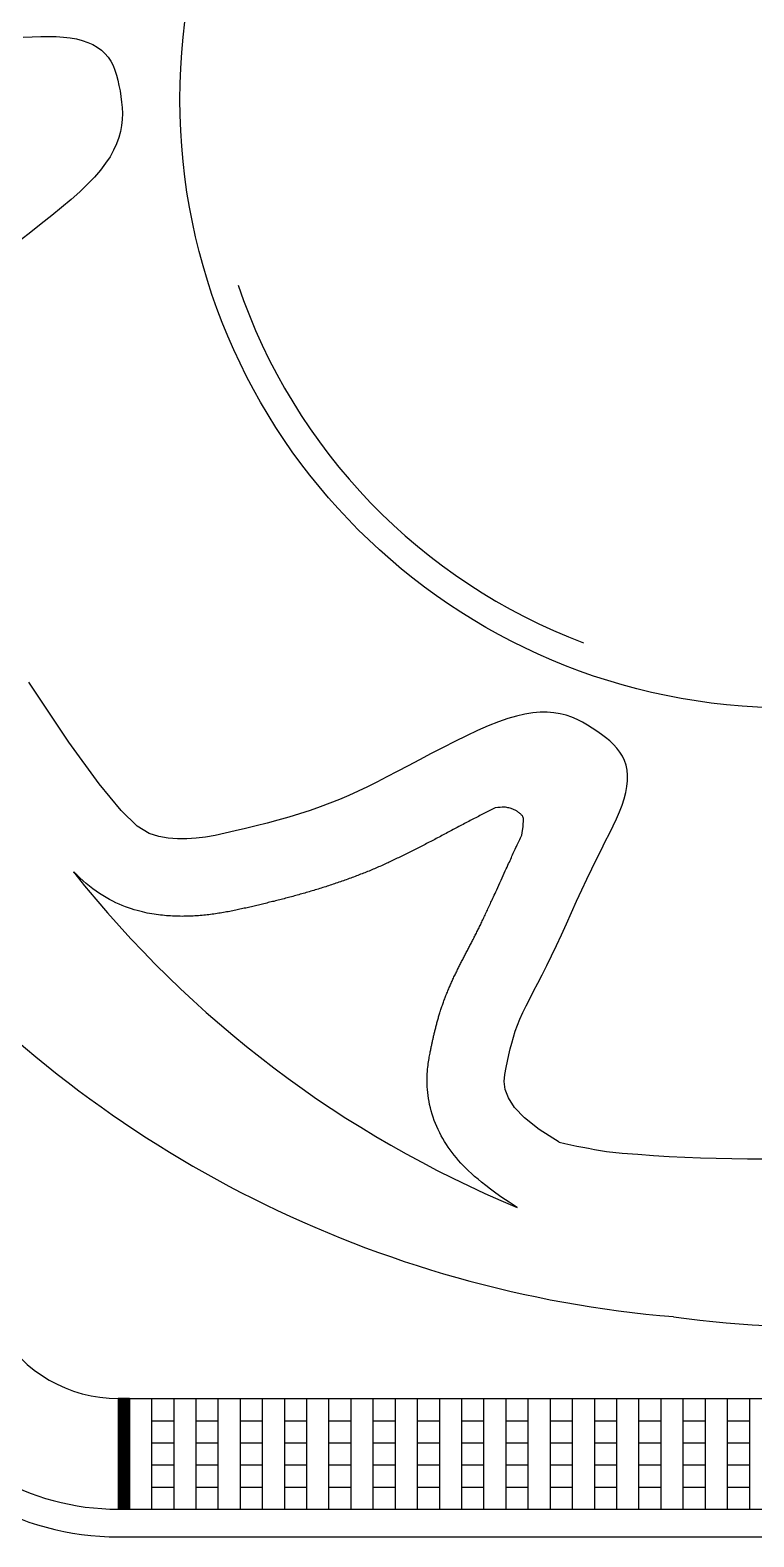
# Model space of a CAD drawing. Extents: x -145 to 147, y -128 to 132.
# Drawn here: x -67.6 to -2.2, y -128.2 to 7.9 of the extents above; entities that cross this region are included whole.
import ezdxf

# ---------------------------------------------------------------- set-up
doc = ezdxf.new("R2010")
doc.units = 0
doc.header["$LTSCALE"] = 10
doc.layers.get('0').update_dxf_attribs({"linetype": 'CONTINUOUS'})

# ---------------------------------------------------------------- blocks, each defined once
blk = doc.blocks.new('*X44')
at = {"color": 0}
for p, q in [((310.1, -612.5), (312.7, -612.5)), ((310.9, -612), (312.4, -612)), ((311.8, -611.5), (312.1, -611.5)), ((286.7, -626), (306.7, -626)), ((287.5, -625.5), (307.5, -625.5)), ((288.4, -625), (308.4, -625)), ((289.3, -624.5), (309.3, -624.5)), ((290.1, -624), (310.1, -624)), ((291, -623.5), (311, -623.5)), ((291.9, -623), (311.9, -623)), ((292.7, -622.5), (312.7, -622.5)), ((293.6, -622), (313.6, -622)), ((294.5, -621.5), (314.5, -621.5)), ((295.3, -621), (315.3, -621)), ((296.2, -620.5), (316.2, -620.5)), ((297.1, -620), (317, -620)), ((297.9, -619.5), (316.7, -619.5)), ((298.8, -619), (316.4, -619)), ((299.7, -618.5), (316.2, -618.5)), ((300.5, -618), (315.9, -618)), ((301.4, -617.5), (315.6, -617.5)), ((302.3, -617), (315.3, -617)), ((303.1, -616.5), (315, -616.5)), ((304, -616), (314.7, -616)), ((304.9, -615.5), (314.4, -615.5)), ((305.7, -615), (314.1, -615)), ((306.6, -614.5), (313.9, -614.5)), ((307.5, -614), (313.6, -614)), ((308.3, -613.5), (313.3, -613.5)), ((309.2, -613), (313, -613)), ((263.3, -639.5), (283.3, -639.5)), ((264.2, -639), (284.2, -639)), ((265, -638.5), (285, -638.5)), ((265.9, -638), (285.9, -638)), ((266.8, -637.5), (286.8, -637.5)), ((267.6, -637), (287.6, -637)), ((268.5, -636.5), (288.5, -636.5)), ((269.4, -636), (289.4, -636)), ((270.2, -635.5), (290.2, -635.5)), ((271.1, -635), (291.1, -635)), ((272, -634.5), (292, -634.5)), ((272.8, -634), (292.8, -634)), ((273.7, -633.5), (293.7, -633.5)), ((274.6, -633), (294.6, -633)), ((275.4, -632.5), (295.4, -632.5)), ((276.3, -632), (296.3, -632)), ((277.2, -631.5), (297.2, -631.5)), ((278, -631), (298, -631)), ((278.9, -630.5), (298.9, -630.5)), ((279.8, -630), (299.8, -630)), ((280.6, -629.5), (300.6, -629.5)), ((281.5, -629), (301.5, -629)), ((282.4, -628.5), (302.4, -628.5)), ((283.2, -628), (303.2, -628)), ((284.1, -627.5), (304.1, -627.5)), ((284.9, -627), (304.9, -627)), ((285.8, -626.5), (305.8, -626.5)), ((239, -653.5), (259, -653.5)), ((239.9, -653), (259.9, -653)), ((240.8, -652.5), (260.8, -652.5)), ((241.6, -652), (261.6, -652)), ((242.5, -651.5), (262.5, -651.5)), ((243.4, -651), (263.4, -651)), ((244.2, -650.5), (264.2, -650.5)), ((245.1, -650), (265.1, -650)), ((246, -649.5), (266, -649.5)), ((246.8, -649), (266.8, -649)), ((247.7, -648.5), (267.7, -648.5)), ((248.6, -648), (268.6, -648)), ((249.4, -647.5), (269.4, -647.5)), ((250.3, -647), (270.3, -647)), ((251.2, -646.5), (271.2, -646.5)), ((252, -646), (272, -646)), ((252.9, -645.5), (272.9, -645.5)), ((253.8, -645), (273.8, -645)), ((254.6, -644.5), (274.6, -644.5)), ((255.5, -644), (275.5, -644)), ((256.4, -643.5), (276.4, -643.5)), ((257.2, -643), (277.2, -643)), ((258.1, -642.5), (278.1, -642.5)), ((259, -642), (279, -642)), ((259.8, -641.5), (279.8, -641.5)), ((260.7, -641), (280.7, -641)), ((261.6, -640.5), (281.6, -640.5)), ((262.4, -640), (282.4, -640)), ((225.5, -661.5), (245.2, -661.5)), ((225.8, -662), (244.3, -662)), ((226.1, -661), (246.1, -661)), ((226.1, -662.5), (243.5, -662.5)), ((226.4, -663), (242.6, -663)), ((226.7, -663.5), (241.7, -663.5)), ((226.9, -660.5), (246.9, -660.5)), ((227, -664), (240.9, -664)), ((227.2, -664.5), (240, -664.5)), ((227.5, -665), (239.1, -665)), ((227.8, -660), (247.8, -660)), ((227.8, -665.5), (238.3, -665.5)), ((228.1, -666), (237.4, -666)), ((228.4, -666.5), (236.5, -666.5)), ((228.7, -659.5), (248.7, -659.5)), ((228.7, -667), (235.7, -667)), ((229.5, -659), (249.5, -659)), ((230.4, -658.5), (250.4, -658.5)), ((231.3, -658), (251.3, -658)), ((232.1, -657.5), (252.1, -657.5)), ((233, -657), (253, -657)), ((233.9, -656.5), (253.9, -656.5)), ((234.7, -656), (254.7, -656)), ((235.6, -655.5), (255.6, -655.5)), ((236.5, -655), (256.5, -655)), ((237.3, -654.5), (257.3, -654.5)), ((238.2, -654), (258.2, -654)), ((229, -667.5), (234.8, -667.5)), ((229.3, -668), (233.9, -668)), ((229.6, -668.5), (233.1, -668.5)), ((229.8, -669), (232.2, -669)), ((230.1, -669.5), (231.3, -669.5)), ((230.4, -670), (230.5, -670)), ((425.3, -683), (435.3, -683)), ((425.3, -683.5), (435.3, -683.5)), ((425.3, -684), (435.3, -684)), ((425.3, -684.5), (435.3, -684.5)), ((425.3, -685), (435.3, -685)), ((425.3, -685.5), (435.3, -685.5)), ((425.3, -686), (435.3, -686)), ((425.3, -686.5), (435.3, -686.5)), ((425.3, -687), (435.3, -687)), ((425.3, -687.5), (435.3, -687.5)), ((425.3, -688), (435.3, -688)), ((425.3, -688.5), (435.3, -688.5)), ((425.3, -689), (435.3, -689)), ((425.3, -689.5), (435.3, -689.5)), ((425.3, -690), (435.3, -690)), ((425.3, -690.5), (435.3, -690.5)), ((425.3, -691), (435.3, -691)), ((425.3, -691.5), (435.3, -691.5)), ((425.3, -692), (435.3, -692)), ((425.3, -692.5), (435.3, -692.5)), ((425.3, -693), (435.3, -693)), ((425.3, -693.5), (435.3, -693.5)), ((425.3, -694), (435.3, -694)), ((425.3, -694.5), (435.3, -694.5)), ((425.3, -695), (435.3, -695)), ((425.3, -695.5), (435.3, -695.5)), ((425.3, -696), (435.3, -696)), ((425.3, -696.5), (435.3, -696.5)), ((425.3, -697), (435.3, -697)), ((425.3, -697.5), (435.3, -697.5)), ((425.3, -698), (435.3, -698)), ((425.3, -698.5), (435.3, -698.5)), ((425.3, -699), (435.3, -699)), ((425.3, -699.5), (435.3, -699.5)), ((425.3, -700), (435.3, -700)), ((425.3, -700.5), (435.3, -700.5)), ((425.3, -701), (435.3, -701)), ((425.3, -701.5), (435.3, -701.5)), ((425.3, -702), (435.3, -702)), ((425.3, -702.5), (435.3, -702.5)), ((425.3, -703), (435.3, -703)), ((425.3, -703.5), (435.3, -703.5)), ((425.3, -704), (435.3, -704)), ((425.3, -704.5), (435.3, -704.5)), ((425.3, -705), (435.3, -705)), ((425.3, -705.5), (435.3, -705.5)), ((425.3, -706), (435.3, -706)), ((425.3, -706.5), (435.3, -706.5)), ((425.3, -707), (435.3, -707)), ((425.3, -707.5), (435.3, -707.5)), ((425.3, -708), (435.3, -708)), ((425.3, -708.5), (435.3, -708.5)), ((425.3, -709), (435.3, -709)), ((425.3, -709.5), (435.3, -709.5)), ((425.3, -710), (435.3, -710)), ((425.3, -710.5), (435.3, -710.5)), ((425.3, -711), (435.3, -711)), ((425.3, -711.5), (435.3, -711.5)), ((425.3, -712), (435.3, -712)), ((425.3, -712.5), (435.3, -712.5)), ((425.3, -713), (435.3, -713)), ((425.3, -713.5), (435.3, -713.5)), ((425.3, -714), (435.3, -714)), ((425.3, -714.5), (435.3, -714.5)), ((425.3, -715), (435.3, -715)), ((425.3, -715.5), (435.3, -715.5)), ((425.3, -716), (435.3, -716)), ((425.3, -716.5), (435.3, -716.5)), ((425.3, -717), (435.3, -717)), ((425.3, -717.5), (435.3, -717.5)), ((425.3, -718), (435.3, -718)), ((425.3, -718.5), (435.3, -718.5)), ((425.3, -719), (435.3, -719)), ((425.3, -719.5), (435.3, -719.5)), ((425.3, -720), (435.3, -720)), ((425.3, -720.5), (435.3, -720.5)), ((425.3, -721), (435.3, -721)), ((425.3, -721.5), (435.3, -721.5)), ((425.3, -722), (435.3, -722)), ((425.3, -722.5), (435.3, -722.5)), ((425.3, -723), (435.3, -723)), ((425.3, -723.5), (435.3, -723.5)), ((425.3, -724), (435.3, -724)), ((425.3, -724.5), (435.3, -724.5)), ((425.3, -725), (435.3, -725)), ((425.3, -725.5), (435.3, -725.5)), ((425.3, -726), (435.3, -726)), ((425.3, -726.5), (435.3, -726.5)), ((425.3, -727), (435.3, -727)), ((425.3, -727.5), (435.3, -727.5)), ((425.3, -728), (435.3, -728)), ((425.3, -728.5), (435.3, -728.5)), ((425.3, -729), (435.3, -729)), ((425.3, -729.5), (435.3, -729.5)), ((425.3, -730), (435.3, -730)), ((425.3, -730.5), (435.3, -730.5)), ((425.3, -731), (435.3, -731)), ((425.3, -731.5), (435.3, -731.5)), ((425.3, -732), (435.3, -732)), ((425.3, -732.5), (435.3, -732.5)), ((425.3, -733), (435.3, -733)), ((425.3, -733.5), (435.3, -733.5)), ((425.3, -734), (435.3, -734)), ((425.3, -734.5), (435.3, -734.5)), ((425.3, -735), (435.3, -735)), ((425.3, -735.5), (435.3, -735.5)), ((425.3, -736), (435.3, -736)), ((425.3, -736.5), (435.3, -736.5)), ((425.3, -737), (435.3, -737)), ((425.3, -737.5), (435.3, -737.5)), ((425.3, -738), (435.3, -738)), ((425.3, -738.5), (435.3, -738.5)), ((425.3, -739), (435.3, -739)), ((425.3, -739.5), (435.3, -739.5)), ((425.3, -740), (435.3, -740)), ((425.3, -740.5), (435.3, -740.5)), ((425.3, -741), (435.3, -741)), ((425.3, -741.5), (435.3, -741.5)), ((425.3, -742), (435.3, -742)), ((425.3, -742.5), (435.3, -742.5)), ((425.3, -743), (435.3, -743)), ((425.3, -743.5), (435.3, -743.5)), ((425.3, -744), (435.3, -744)), ((425.3, -744.5), (435.3, -744.5)), ((425.3, -745), (435.3, -745)), ((425.3, -745.5), (435.3, -745.5)), ((425.3, -746), (435.3, -746)), ((425.3, -746.5), (435.3, -746.5)), ((425.3, -747), (435.3, -747)), ((425.3, -747.5), (435.3, -747.5)), ((425.3, -748), (435.3, -748)), ((425.3, -748.5), (435.3, -748.5)), ((425.3, -749), (435.3, -749)), ((425.3, -749.5), (435.3, -749.5)), ((425.3, -750), (435.3, -750)), ((425.3, -750.5), (435.3, -750.5)), ((425.3, -751), (435.3, -751)), ((425.3, -751.5), (435.3, -751.5)), ((425.3, -752), (435.3, -752)), ((425.3, -752.5), (435.3, -752.5)), ((425.3, -753), (435.3, -753)), ((425.3, -753.5), (435.3, -753.5)), ((425.3, -754), (435.3, -754)), ((425.3, -754.5), (435.3, -754.5)), ((425.3, -755), (435.3, -755)), ((425.3, -755.5), (435.3, -755.5)), ((425.3, -756), (435.3, -756)), ((425.3, -756.5), (435.3, -756.5)), ((425.3, -757), (435.3, -757)), ((425.3, -757.5), (435.3, -757.5)), ((425.3, -758), (435.3, -758)), ((425.3, -758.5), (435.3, -758.5)), ((425.3, -759), (435.3, -759)), ((425.3, -759.5), (435.3, -759.5)), ((425.3, -760), (435.3, -760)), ((425.3, -760.5), (435.3, -760.5)), ((425.3, -761), (435.3, -761)), ((425.3, -761.5), (435.3, -761.5)), ((425.3, -762), (435.3, -762)), ((425.3, -762.5), (435.3, -762.5)), ((425.3, -763), (435.3, -763)), ((425.3, -763.5), (435.3, -763.5)), ((425.3, -764), (435.3, -764)), ((425.3, -764.5), (435.3, -764.5)), ((425.3, -765), (435.3, -765)), ((425.3, -765.5), (435.3, -765.5)), ((425.3, -766), (435.3, -766)), ((425.3, -766.5), (435.3, -766.5)), ((425.3, -767), (435.3, -767)), ((425.3, -767.5), (435.3, -767.5)), ((425.3, -768), (435.3, -768)), ((425.3, -768.5), (435.3, -768.5)), ((425.3, -769), (435.3, -769)), ((425.3, -769.5), (435.3, -769.5)), ((425.3, -770), (435.3, -770)), ((425.3, -770.5), (435.3, -770.5)), ((425.3, -771), (435.3, -771)), ((425.3, -771.5), (435.3, -771.5)), ((425.3, -772), (435.3, -772)), ((425.3, -772.5), (435.3, -772.5)), ((425.3, -773), (435.3, -773)), ((425.3, -773.5), (435.3, -773.5)), ((425.3, -774), (435.3, -774)), ((425.3, -774.5), (435.3, -774.5)), ((425.3, -775), (435.3, -775)), ((425.3, -775.5), (435.3, -775.5)), ((425.3, -776), (435.3, -776)), ((425.3, -776.5), (435.3, -776.5)), ((425.3, -777), (435.3, -777)), ((425.3, -777.5), (435.3, -777.5)), ((425.3, -778), (435.3, -778)), ((425.3, -778.5), (435.3, -778.5)), ((425.3, -779), (435.3, -779)), ((425.3, -779.5), (435.3, -779.5)), ((425.3, -780), (435.3, -780)), ((425.3, -780.5), (435.3, -780.5)), ((425.3, -781), (435.3, -781)), ((425.3, -781.5), (435.3, -781.5)), ((425.3, -782), (435.3, -782)), ((425.3, -782.5), (435.3, -782.5))]:
    blk.add_line(p, q, dxfattribs=at)

msp = doc.modelspace()

# ---------------------------------------------------------------- linework, layer by layer
at = {"color": 0}
for p, q in [((-59.62, -115.71), (-59.62, -125.71)), ((-58.62, -115.71), (-59.62, -115.71)), ((-58.62, -115.71), (60.52, -115.71)), ((-58.62, -115.71), (-58.62, -125.71)), ((-56.62, -115.71), (-56.62, -125.71)), ((-54.62, -115.71), (-54.62, -125.71)), ((-52.62, -115.71), (-52.62, -125.71)), ((-50.62, -115.71), (-50.62, -125.71)), ((-48.62, -115.71), (-48.62, -125.71)), ((-46.62, -115.71), (-46.62, -125.71)), ((-44.62, -115.71), (-44.62, -125.71)), ((-42.62, -115.71), (-42.62, -125.71)), ((-40.62, -115.71), (-40.62, -125.71)), ((-38.62, -115.71), (-38.62, -125.71)), ((-36.62, -115.71), (-36.62, -125.71)), ((-34.62, -115.71), (-34.62, -125.71)), ((-32.62, -115.71), (-32.62, -125.71)), ((-30.62, -115.71), (-30.62, -125.71)), ((-28.62, -115.71), (-28.62, -125.71)), ((-26.62, -115.71), (-26.62, -125.71)), ((-24.62, -115.71), (-24.62, -125.71)), ((-22.62, -115.71), (-22.62, -125.71)), ((-20.62, -115.71), (-20.62, -125.71)), ((-18.62, -115.71), (-18.62, -125.71)), ((-16.62, -115.71), (-16.62, -125.71)), ((-14.62, -115.71), (-14.62, -125.71)), ((-12.62, -115.71), (-12.62, -125.71)), ((-10.62, -115.71), (-10.62, -125.71)), ((-8.62, -115.71), (-8.62, -125.71)), ((-6.62, -115.71), (-6.62, -125.71)), ((-4.62, -115.71), (-4.62, -125.71)), ((-2.62, -115.71), (-2.62, -125.71)), ((-56.62, -117.71), (-54.62, -117.71)), ((-52.62, -117.71), (-50.62, -117.71)), ((-48.62, -117.71), (-46.62, -117.71)), ((-44.62, -117.71), (-42.62, -117.71)), ((-40.62, -117.71), (-38.62, -117.71)), ((-36.62, -117.71), (-34.62, -117.71)), ((-32.62, -117.71), (-30.62, -117.71)), ((-28.62, -117.71), (-26.62, -117.71)), ((-24.62, -117.71), (-22.62, -117.71)), ((-20.62, -117.71), (-18.62, -117.71)), ((-16.62, -117.71), (-14.62, -117.71)), ((-12.62, -117.71), (-10.62, -117.71)), ((-8.62, -117.71), (-6.62, -117.71)), ((-4.62, -117.71), (-2.62, -117.71)), ((-56.62, -119.71), (-54.62, -119.71)), ((-52.62, -119.71), (-50.62, -119.71)), ((-48.62, -119.71), (-46.62, -119.71)), ((-44.62, -119.71), (-42.62, -119.71)), ((-40.62, -119.71), (-38.62, -119.71)), ((-36.62, -119.71), (-34.62, -119.71)), ((-32.62, -119.71), (-30.62, -119.71)), ((-28.62, -119.71), (-26.62, -119.71)), ((-24.62, -119.71), (-22.62, -119.71)), ((-20.62, -119.71), (-18.62, -119.71)), ((-16.62, -119.71), (-14.62, -119.71)), ((-12.62, -119.71), (-10.62, -119.71)), ((-8.62, -119.71), (-6.62, -119.71)), ((-4.62, -119.71), (-2.62, -119.71)), ((-56.62, -121.71), (-54.62, -121.71)), ((-52.62, -121.71), (-50.62, -121.71)), ((-48.62, -121.71), (-46.62, -121.71)), ((-44.62, -121.71), (-42.62, -121.71)), ((-40.62, -121.71), (-38.62, -121.71)), ((-36.62, -121.71), (-34.62, -121.71)), ((-32.62, -121.71), (-30.62, -121.71)), ((-28.62, -121.71), (-26.62, -121.71)), ((-24.62, -121.71), (-22.62, -121.71)), ((-20.62, -121.71), (-18.62, -121.71)), ((-16.62, -121.71), (-14.62, -121.71)), ((-12.62, -121.71), (-10.62, -121.71)), ((-8.62, -121.71), (-6.62, -121.71)), ((-4.62, -121.71), (-2.62, -121.71)), ((-56.62, -123.71), (-54.62, -123.71)), ((-52.62, -123.71), (-50.62, -123.71)), ((-48.62, -123.71), (-46.62, -123.71)), ((-44.62, -123.71), (-42.62, -123.71)), ((-40.62, -123.71), (-38.62, -123.71)), ((-36.62, -123.71), (-34.62, -123.71)), ((-32.62, -123.71), (-30.62, -123.71)), ((-28.62, -123.71), (-26.62, -123.71)), ((-24.62, -123.71), (-22.62, -123.71)), ((-20.62, -123.71), (-18.62, -123.71)), ((-16.62, -123.71), (-14.62, -123.71)), ((-12.62, -123.71), (-10.62, -123.71)), ((-8.62, -123.71), (-6.62, -123.71)), ((-4.62, -123.71), (-2.62, -123.71)), ((-58.62, -125.71), (-59.62, -125.71)), ((-58.62, -125.71), (60.52, -125.71)), ((-59.62, -128.21), (61.52, -128.21))]:
    msp.add_line(p, q, dxfattribs=at)
for points in [[(-68.21, 7.31), (-67.4, 7.34), (-66.63, 7.36), (-65.91, 7.37), (-65.23, 7.36), (-64.58, 7.32), (-63.98, 7.25), (-63.41, 7.15), (-62.88, 7.01), (-62.38, 6.84), (-61.93, 6.64), (-61.52, 6.4), (-61.15, 6.14), (-60.83, 5.83), (-60.55, 5.5), (-60.31, 5.13), (-60.1, 4.74), (-59.93, 4.32), (-59.79, 3.88), (-59.66, 3.43), (-59.56, 2.95), (-59.46, 2.46), (-59.38, 1.96), (-59.32, 1.45), (-59.27, 0.94), (-59.25, 0.41), (-59.26, -0.13), (-59.32, -0.67), (-59.42, -1.22), (-59.56, -1.77), (-59.77, -2.34), (-60.04, -2.91), (-60.37, -3.49), (-60.77, -4.08), (-61.24, -4.7), (-61.78, -5.33), (-62.41, -5.98), (-63.11, -6.66), (-63.89, -7.36), (-64.74, -8.09), (-65.64, -8.82), (-66.58, -9.56), (-67.52, -10.3), (-68.47, -11.03)], [(-19.81, -92.55), (-21.61, -91.39), (-22.93, -90.35), (-23.83, -89.41), (-24.39, -88.55), (-24.67, -87.78), (-24.76, -87.07), (-24.7, -86.42), (-24.59, -85.8), (-24.47, -85.22), (-24.34, -84.66), (-24.22, -84.12), (-24.08, -83.59), (-23.93, -83.06), (-23.76, -82.52), (-23.57, -81.98), (-23.34, -81.42), (-23.08, -80.84), (-22.79, -80.22), (-22.46, -79.58), (-22.11, -78.9), (-21.74, -78.18), (-21.34, -77.41), (-20.92, -76.59), (-20.49, -75.71), (-20.05, -74.78), (-19.6, -73.81), (-19.14, -72.8), (-18.68, -71.78), (-18.22, -70.76), (-17.76, -69.75), (-17.31, -68.78), (-16.86, -67.85), (-16.43, -66.97), (-16.02, -66.15), (-15.63, -65.38), (-15.26, -64.65), (-14.92, -63.96), (-14.61, -63.31), (-14.34, -62.69), (-14.11, -62.09), (-13.92, -61.51), (-13.77, -60.94), (-13.68, -60.4), (-13.63, -59.89), (-13.62, -59.39), (-13.66, -58.92), (-13.75, -58.47), (-13.89, -58.05), (-14.08, -57.66), (-14.31, -57.29), (-14.59, -56.94), (-14.89, -56.61), (-15.23, -56.29), (-15.6, -55.99), (-15.99, -55.7), (-16.39, -55.41), (-16.81, -55.13), (-17.25, -54.85), (-17.7, -54.6), (-18.17, -54.36), (-18.66, -54.15), (-19.18, -53.97), (-19.72, -53.83), (-20.29, -53.74), (-20.88, -53.69), (-21.51, -53.7), (-22.18, -53.75), (-22.89, -53.87), (-23.64, -54.04), (-24.44, -54.27), (-25.29, -54.57), (-26.2, -54.93), (-27.17, -55.34), (-28.18, -55.82), (-29.23, -56.33), (-30.29, -56.87), (-31.35, -57.42), (-32.41, -57.98), (-33.43, -58.53), (-34.42, -59.05), (-35.36, -59.54), (-36.26, -60), (-37.12, -60.43), (-37.97, -60.83), (-38.81, -61.21), (-39.65, -61.57), (-40.5, -61.91), (-41.39, -62.24), (-42.3, -62.56), (-43.25, -62.87), (-44.22, -63.16), (-45.2, -63.44), (-46.18, -63.71), (-47.16, -63.96), (-48.13, -64.2), (-49.07, -64.42), (-49.98, -64.63), (-50.87, -64.82), (-51.73, -64.97), (-52.59, -65.08), (-53.43, -65.14), (-54.27, -65.14), (-55.11, -65.07), (-55.95, -64.93), (-56.84, -64.65), (-57.92, -63.98), (-59.36, -62.58), (-61.36, -60.16), (-64.08, -56.4), (-67.71, -50.97)], [(-25.58, -62.34), (-25.63, -62.36), (-25.75, -62.42), (-25.87, -62.48), (-25.99, -62.54), (-26.11, -62.6), (-26.23, -62.66), (-26.35, -62.72), (-26.47, -62.78), (-26.59, -62.84), (-26.72, -62.91), (-26.84, -62.97), (-26.96, -63.03), (-27.09, -63.1), (-27.21, -63.16), (-27.34, -63.23), (-27.47, -63.29), (-27.59, -63.36), (-27.72, -63.42), (-27.85, -63.49), (-27.97, -63.56), (-28.1, -63.62), (-28.23, -63.69), (-28.36, -63.76), (-28.48, -63.83), (-28.61, -63.89), (-28.74, -63.96), (-28.87, -64.03), (-29, -64.1), (-29.13, -64.16), (-29.25, -64.23), (-29.38, -64.3), (-29.51, -64.37), (-29.64, -64.44), (-29.77, -64.5), (-29.89, -64.57), (-30.02, -64.64), (-30.15, -64.71), (-30.28, -64.78), (-30.4, -64.84), (-30.53, -64.91), (-30.65, -64.98), (-30.78, -65.04), (-30.91, -65.11), (-31.03, -65.18), (-31.16, -65.24), (-31.28, -65.31), (-31.4, -65.37), (-31.53, -65.44), (-31.65, -65.5), (-31.77, -65.56), (-31.9, -65.63), (-32.02, -65.69), (-32.14, -65.75), (-32.26, -65.82), (-32.38, -65.88), (-32.5, -65.94), (-32.62, -66), (-32.74, -66.07), (-32.86, -66.13), (-32.98, -66.19), (-33.1, -66.25), (-33.22, -66.31), (-33.34, -66.37), (-33.46, -66.43), (-33.58, -66.49), (-33.7, -66.55), (-33.82, -66.6), (-33.94, -66.66), (-34.06, -66.72), (-34.18, -66.78), (-34.3, -66.84), (-34.42, -66.89), (-34.54, -66.95), (-34.66, -67.01), (-34.78, -67.07), (-34.9, -67.12), (-35.02, -67.18), (-35.14, -67.23), (-35.26, -67.29), (-35.38, -67.34), (-35.5, -67.4), (-35.62, -67.45), (-35.74, -67.51), (-35.86, -67.56), (-35.99, -67.62), (-36.11, -67.67), (-36.23, -67.72), (-36.35, -67.78), (-36.48, -67.83), (-36.6, -67.88), (-36.73, -67.93), (-36.85, -67.99), (-36.97, -68.04), (-37.1, -68.09), (-37.22, -68.14), (-37.35, -68.19), (-37.48, -68.24), (-37.6, -68.29), (-37.73, -68.34), (-37.86, -68.39), (-37.99, -68.44), (-38.12, -68.49), (-38.24, -68.54), (-38.37, -68.59), (-38.5, -68.64), (-38.63, -68.69), (-38.76, -68.73), (-38.9, -68.78), (-39.03, -68.83), (-39.16, -68.88), (-39.29, -68.92), (-39.42, -68.97), (-39.56, -69.02), (-39.69, -69.06), (-39.82, -69.11), (-39.96, -69.15), (-40.09, -69.2), (-40.22, -69.24), (-40.36, -69.29), (-40.49, -69.33), (-40.62, -69.37), (-40.76, -69.42), (-40.89, -69.46), (-41.03, -69.5), (-41.16, -69.54), (-41.3, -69.59), (-41.43, -69.63), (-41.57, -69.67), (-41.7, -69.71), (-41.84, -69.75), (-41.97, -69.79), (-42.11, -69.83), (-42.24, -69.87), (-42.37, -69.91), (-42.51, -69.95), (-42.64, -69.99), (-42.78, -70.03), (-42.91, -70.07), (-43.05, -70.1), (-43.18, -70.14), (-43.32, -70.18), (-43.45, -70.22), (-43.58, -70.25), (-43.72, -70.29), (-43.85, -70.33), (-43.98, -70.36), (-44.12, -70.4), (-44.25, -70.43), (-44.38, -70.47), (-44.52, -70.5), (-44.65, -70.54), (-44.78, -70.57), (-44.91, -70.61), (-45.04, -70.64), (-45.17, -70.68), (-45.3, -70.71), (-45.43, -70.74), (-45.56, -70.78), (-45.69, -70.81), (-45.82, -70.84), (-45.95, -70.87), (-46.08, -70.9), (-46.21, -70.94), (-46.34, -70.97), (-46.47, -71), (-46.59, -71.03), (-46.72, -71.06), (-46.85, -71.09), (-46.97, -71.12), (-47.1, -71.15), (-47.23, -71.18), (-47.35, -71.21), (-47.48, -71.24), (-47.6, -71.27), (-47.73, -71.3), (-47.86, -71.33), (-47.99, -71.36), (-48.11, -71.39), (-48.24, -71.41), (-48.37, -71.44), (-48.5, -71.47), (-48.63, -71.5), (-48.76, -71.53), (-48.89, -71.56), (-49.02, -71.58), (-49.16, -71.61), (-49.29, -71.64), (-49.43, -71.66), (-49.56, -71.69), (-49.7, -71.72), (-49.84, -71.74), (-49.98, -71.77), (-50.12, -71.79), (-50.26, -71.82), (-50.41, -71.84), (-50.55, -71.86), (-50.7, -71.88), (-50.84, -71.91), (-50.99, -71.93), (-51.14, -71.95), (-51.29, -71.97), (-51.44, -71.99), (-51.59, -72), (-51.75, -72.02), (-51.9, -72.04), (-52.06, -72.05), (-52.22, -72.07), (-52.37, -72.08), (-52.53, -72.09), (-52.7, -72.1), (-52.86, -72.11), (-53.02, -72.12), (-53.19, -72.12), (-53.35, -72.13), (-53.52, -72.13), (-53.69, -72.13), (-53.86, -72.14), (-54.03, -72.13), (-54.2, -72.13), (-54.37, -72.13), (-54.55, -72.12), (-54.72, -72.11), (-54.9, -72.1), (-55.08, -72.09), (-55.26, -72.08), (-55.44, -72.06), (-55.62, -72.04), (-55.81, -72.02), (-56, -72), (-56.19, -71.98), (-56.39, -71.95), (-56.59, -71.92), (-56.79, -71.88), (-57, -71.84), (-57.22, -71.79), (-57.45, -71.74), (-57.69, -71.68), (-57.93, -71.62), (-58.18, -71.55), (-58.44, -71.47), (-58.71, -71.38), (-58.98, -71.28), (-59.26, -71.17), (-59.55, -71.05), (-59.84, -70.92), (-60.13, -70.77), (-60.43, -70.61), (-60.73, -70.44), (-61.03, -70.26), (-61.33, -70.06), (-61.62, -69.86), (-61.92, -69.64), (-62.22, -69.41), (-62.51, -69.18), (-62.8, -68.93), (-63.09, -68.67), (-63.38, -68.4), (-63.66, -68.13)], [(-23.16, -64.8), (-23.1, -64.37), (-23.06, -64.04), (-23.04, -63.77), (-23.02, -63.56), (-23.02, -63.41), (-23.03, -63.3), (-23.05, -63.21), (-23.07, -63.15), (-23.09, -63.1), (-23.12, -63.05), (-23.15, -63.01), (-23.19, -62.98), (-23.22, -62.94), (-23.26, -62.91), (-23.3, -62.88), (-23.34, -62.85), (-23.38, -62.82), (-23.42, -62.79), (-23.46, -62.75), (-23.51, -62.71), (-23.56, -62.67), (-23.61, -62.64), (-23.66, -62.6), (-23.72, -62.56), (-23.78, -62.53), (-23.85, -62.5), (-23.92, -62.47), (-23.99, -62.44), (-24.07, -62.41), (-24.15, -62.39), (-24.24, -62.36), (-24.34, -62.34), (-24.44, -62.32), (-24.54, -62.3), (-24.66, -62.28), (-24.8, -62.28), (-24.96, -62.28), (-25.14, -62.29), (-25.35, -62.31), (-25.58, -62.34)], [(-23.59, -98.44), (-24.33, -97.96), (-24.97, -97.53), (-25.52, -97.14), (-26.01, -96.79), (-26.43, -96.47), (-26.8, -96.17), (-27.13, -95.89), (-27.44, -95.63), (-27.71, -95.38), (-27.98, -95.14), (-28.22, -94.9), (-28.45, -94.67), (-28.67, -94.44), (-28.88, -94.2), (-29.08, -93.97), (-29.27, -93.73), (-29.46, -93.49), (-29.64, -93.25), (-29.82, -93), (-29.98, -92.74), (-30.15, -92.49), (-30.3, -92.22), (-30.45, -91.96), (-30.59, -91.69), (-30.73, -91.41), (-30.85, -91.13), (-30.97, -90.85), (-31.08, -90.57), (-31.18, -90.28), (-31.27, -90), (-31.36, -89.71), (-31.43, -89.43), (-31.5, -89.15), (-31.55, -88.87), (-31.6, -88.59), (-31.64, -88.32), (-31.67, -88.05), (-31.69, -87.79), (-31.71, -87.53), (-31.72, -87.28), (-31.73, -87.04), (-31.73, -86.81), (-31.72, -86.58), (-31.71, -86.37), (-31.7, -86.16), (-31.68, -85.96), (-31.66, -85.77), (-31.64, -85.6), (-31.62, -85.43), (-31.6, -85.27), (-31.58, -85.12), (-31.55, -84.98), (-31.53, -84.85), (-31.51, -84.73), (-31.48, -84.61), (-31.46, -84.5), (-31.44, -84.39), (-31.42, -84.29), (-31.4, -84.2), (-31.38, -84.11), (-31.37, -84.02), (-31.35, -83.93), (-31.33, -83.85), (-31.31, -83.77), (-31.3, -83.69), (-31.28, -83.61), (-31.26, -83.53), (-31.24, -83.45), (-31.23, -83.37), (-31.21, -83.29), (-31.19, -83.21), (-31.17, -83.13), (-31.15, -83.05), (-31.14, -82.97), (-31.12, -82.88), (-31.1, -82.8), (-31.08, -82.72), (-31.06, -82.63), (-31.04, -82.55), (-31.02, -82.47), (-31, -82.38), (-30.98, -82.29), (-30.95, -82.21), (-30.93, -82.12), (-30.91, -82.03), (-30.89, -81.95), (-30.86, -81.86), (-30.84, -81.77), (-30.82, -81.68), (-30.79, -81.59), (-30.77, -81.5), (-30.74, -81.41), (-30.71, -81.31), (-30.69, -81.22), (-30.66, -81.13), (-30.63, -81.03), (-30.6, -80.94), (-30.57, -80.85), (-30.54, -80.75), (-30.51, -80.66), (-30.48, -80.56), (-30.45, -80.46), (-30.42, -80.37), (-30.39, -80.27), (-30.35, -80.17), (-30.32, -80.08), (-30.28, -79.98), (-30.25, -79.88), (-30.21, -79.78), (-30.18, -79.68), (-30.14, -79.58), (-30.1, -79.48), (-30.06, -79.38), (-30.03, -79.28), (-29.99, -79.18), (-29.95, -79.08), (-29.9, -78.98), (-29.86, -78.88), (-29.82, -78.78), (-29.78, -78.68), (-29.74, -78.58), (-29.69, -78.48), (-29.65, -78.39), (-29.61, -78.29), (-29.56, -78.19), (-29.52, -78.09), (-29.47, -77.99), (-29.43, -77.9), (-29.39, -77.8), (-29.34, -77.71), (-29.3, -77.61), (-29.25, -77.52), (-29.2, -77.42), (-29.16, -77.33), (-29.11, -77.23), (-29.07, -77.14), (-29.02, -77.05), (-28.98, -76.95), (-28.93, -76.86), (-28.88, -76.77), (-28.84, -76.68), (-28.79, -76.59), (-28.75, -76.5), (-28.7, -76.41), (-28.65, -76.32), (-28.61, -76.22), (-28.56, -76.13), (-28.51, -76.04), (-28.47, -75.95), (-28.42, -75.86), (-28.37, -75.77), (-28.33, -75.68), (-28.28, -75.59), (-28.23, -75.5), (-28.19, -75.41), (-28.14, -75.32), (-28.09, -75.23), (-28.05, -75.14), (-28, -75.05), (-27.95, -74.96), (-27.9, -74.86), (-27.86, -74.77), (-27.81, -74.68), (-27.76, -74.59), (-27.72, -74.5), (-27.67, -74.4), (-27.62, -74.31), (-27.57, -74.22), (-27.52, -74.12), (-27.48, -74.03), (-27.43, -73.93), (-27.38, -73.84), (-27.33, -73.74), (-27.28, -73.65), (-27.23, -73.55), (-27.19, -73.45), (-27.14, -73.36), (-27.09, -73.26), (-27.04, -73.16), (-26.99, -73.06), (-26.94, -72.96), (-26.89, -72.86), (-26.84, -72.76), (-26.79, -72.65), (-26.74, -72.55), (-26.69, -72.45), (-26.64, -72.34), (-26.59, -72.23), (-26.54, -72.12), (-26.49, -72.02), (-26.44, -71.91), (-26.38, -71.8), (-26.33, -71.68), (-26.28, -71.57), (-26.23, -71.46), (-26.17, -71.34), (-26.12, -71.23), (-26.07, -71.11), (-26.01, -70.99), (-25.96, -70.87), (-25.9, -70.75), (-25.85, -70.63), (-25.79, -70.5), (-25.73, -70.37), (-25.66, -70.23), (-25.59, -70.08), (-25.52, -69.91), (-25.43, -69.73), (-25.35, -69.53), (-25.25, -69.32), (-25.15, -69.11), (-25.05, -68.88), (-24.95, -68.66), (-24.85, -68.44), (-24.76, -68.23), (-24.67, -68.03), (-24.58, -67.85), (-24.51, -67.68), (-24.43, -67.52), (-24.37, -67.37), (-24.3, -67.23), (-24.24, -67.09), (-24.18, -66.96), (-24.12, -66.83), (-24.06, -66.7), (-24, -66.57), (-23.94, -66.44), (-23.88, -66.32), (-23.82, -66.19), (-23.76, -66.06), (-23.7, -65.93), (-23.64, -65.81), (-23.58, -65.68), (-23.52, -65.55), (-23.46, -65.43), (-23.41, -65.3), (-23.35, -65.18), (-23.29, -65.05), (-23.23, -64.93), (-23.17, -64.81), (-23.16, -64.8)]]:
    msp.add_lwpolyline(points, dxfattribs=at)
msp.add_circle((0.95, 1.69), 55, dxfattribs=at)
for centre, radius, start, end in [((0.9, 2.18), 110.01, 339.5555, 204.1454), ((0.95, 1.69), 52.5, 198.6354, 249.3211), ((14.85, -5.97), 100.14, 218.3685, 247.4275), ((-0.92, -4.94), 103.72, 221.4195, 265.2719), ((-1.94, 46.7), 140.75, 264.461, 282.8952), ((0.95, 1.69), 96.5, 257.5784, 260.168), ((2.87, -23.12), 86.08, 261.7614, 287.0815), ((-59.62, -103.21), 12.5, 210, 270), ((-59.62, -103.21), 25, 210, 270), ((-59.62, -103.21), 22.5, 210, 270)]:
    msp.add_arc(centre, radius, start, end, dxfattribs=at)

# ---------------------------------------------------------------- block references
at = {"color": 0, "xscale": 0.1000000000000001, "yscale": 0.1000000000000001, "zscale": 0.1}
msp.add_blockref('*X44', (-102.15, -47.46), dxfattribs=at)

doc.saveas('drawing.dxf')
